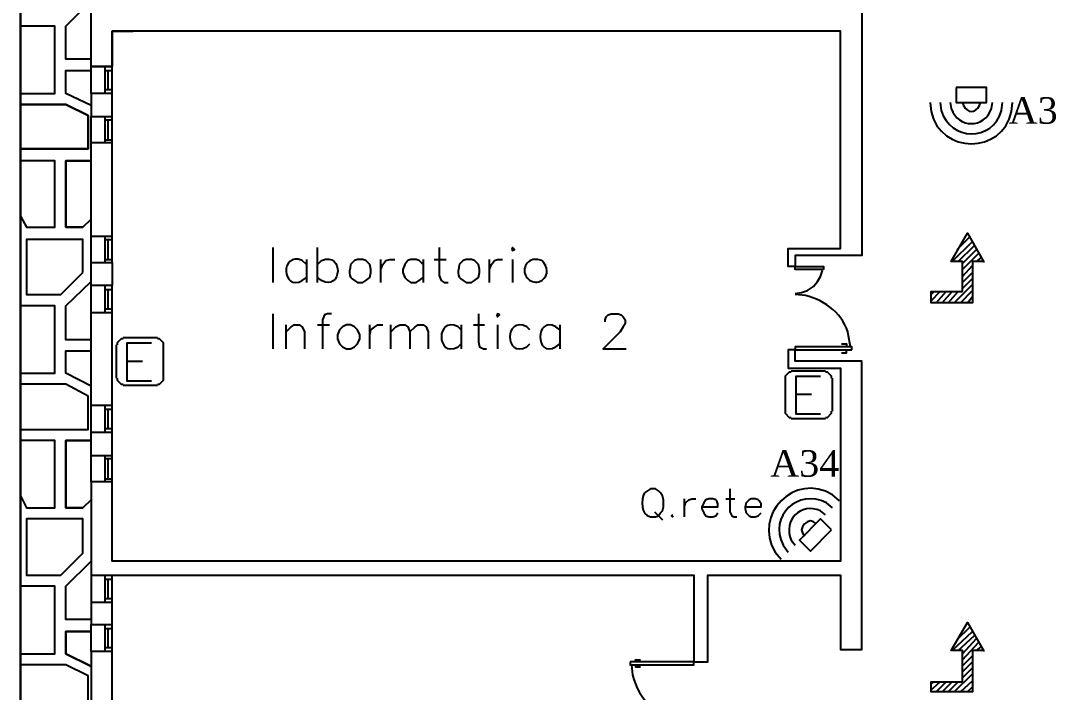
# Model space of a CAD drawing. Header units: millimetres. Extents: x 2592 to 5194, y 1172 to 2359.
# Drawn here: x 2597.704 to 2598.557, y 1178.032 to 1178.589 of the extents above; entities that cross this region are included whole.
import ezdxf

# ---------------------------------------------------------------- set-up
doc = ezdxf.new("R2010")
doc.units = ezdxf.units.MM
doc.layers.add('PDF _Geometria', color=7, linetype='Continuous')
doc.layers.add('PDF _Testo', color=7, linetype='Continuous')
doc.styles.add('PDF Times New Roman', font='times.ttf')

msp = doc.modelspace()

# ---------------------------------------------------------------- linework, layer by layer
at = {"layer": 'PDF _Geometria', "color": 8, "lineweight": 25, "true_color": 0x808080}
for points in [[(2597.82775, 1180.48904), (2597.70358, 1180.48904), (2597.70358, 1175.43154), (2598.30192, 1175.43154)], [(2597.76192, 1178.55654), (2597.74108, 1178.55654), (2597.74108, 1178.58404), (2597.76442, 1178.60738), (2597.77192, 1178.59988)], [(2597.70358, 1178.52821), (2597.73192, 1178.52821), (2597.73192, 1178.58404), (2597.70358, 1178.58404)], [(2597.76192, 1178.51821), (2597.74108, 1178.52821), (2597.74108, 1178.54738), (2597.76192, 1178.54738)], [(2597.70358, 1178.48238), (2597.75942, 1178.48238), (2597.75942, 1178.50988), (2597.74108, 1178.51904), (2597.70358, 1178.51904)], [(2597.70358, 1178.42654), (2597.70858, 1178.41738), (2597.73192, 1178.41738), (2597.73192, 1178.47238), (2597.70358, 1178.47238)], [(2597.76192, 1178.42404), (2597.75525, 1178.41738), (2597.74108, 1178.41738), (2597.74108, 1178.47238), (2597.76192, 1178.47238)], [(2597.76192, 1178.32404), (2597.74108, 1178.32404), (2597.74108, 1178.35238), (2597.76192, 1178.37238)], [(2597.70358, 1178.29654), (2597.73192, 1178.29654), (2597.73192, 1178.35238), (2597.70358, 1178.35238)], [(2597.76192, 1178.28571), (2597.74108, 1178.29654), (2597.74108, 1178.31488), (2597.76192, 1178.31488)], [(2597.70358, 1178.24988), (2597.75942, 1178.24988), (2597.75942, 1178.27738), (2597.74108, 1178.28738), (2597.70358, 1178.28738)], [(2597.70358, 1178.19488), (2597.70858, 1178.18488), (2597.73192, 1178.18488), (2597.73192, 1178.24071), (2597.70358, 1178.24071)], [(2597.76192, 1178.19154), (2597.75525, 1178.18488), (2597.74108, 1178.18488), (2597.74108, 1178.24071), (2597.76192, 1178.24071)], [(2597.76192, 1178.09238), (2597.74108, 1178.09238), (2597.74108, 1178.11988), (2597.76192, 1178.14071)], [(2597.70358, 1178.06404), (2597.73192, 1178.06404), (2597.73192, 1178.11988), (2597.70358, 1178.11988)], [(2597.76192, 1178.05404), (2597.76108, 1178.05404), (2597.74108, 1178.06404), (2597.74108, 1178.08238), (2597.76192, 1178.08238)], [(2597.70358, 1178.01738), (2597.75942, 1178.01738), (2597.75942, 1178.04571), (2597.74108, 1178.05488), (2597.70358, 1178.05488)]]:
    msp.add_lwpolyline(points, dxfattribs=at)
at = {"layer": 'PDF _Geometria', "color": 253, "lineweight": 25, "true_color": 0x999999}
for points in [[(2598.30192, 1175.24488), (2598.32192, 1175.24488), (2598.32192, 1175.19904), (2598.30775, 1175.19904), (2598.30192, 1175.20154), (2598.30192, 1175.43154), (2597.70358, 1175.43154), (2597.70358, 1179.37654)], [(2597.76192, 1178.55654), (2597.74108, 1178.55654), (2597.74108, 1178.58404), (2597.76442, 1178.60738)], [(2597.70358, 1178.52821), (2597.73192, 1178.52821), (2597.73192, 1178.58404), (2597.70358, 1178.58404)], [(2597.76192, 1178.51821), (2597.74108, 1178.52821), (2597.74108, 1178.54738), (2597.76192, 1178.54738)], [(2597.70358, 1178.51904), (2597.74108, 1178.51904), (2597.75942, 1178.50988), (2597.75942, 1178.48238), (2597.70358, 1178.48238)], [(2597.70358, 1178.42654), (2597.70858, 1178.41738), (2597.73192, 1178.41738), (2597.73192, 1178.47238), (2597.70358, 1178.47238)], [(2597.76192, 1178.47238), (2597.74108, 1178.47238), (2597.74108, 1178.41738), (2597.75525, 1178.41738), (2597.76192, 1178.42404)], [(2597.76192, 1178.32404), (2597.74108, 1178.32404), (2597.74108, 1178.35238), (2597.76192, 1178.37238)], [(2597.70358, 1178.29654), (2597.73192, 1178.29654), (2597.73192, 1178.35238), (2597.70358, 1178.35238)], [(2597.76192, 1178.28571), (2597.74108, 1178.29654), (2597.74108, 1178.31488), (2597.76192, 1178.31488)], [(2597.70358, 1178.24988), (2597.75942, 1178.24988), (2597.75942, 1178.27738), (2597.74108, 1178.28738), (2597.70358, 1178.28738)], [(2597.70358, 1178.19488), (2597.70858, 1178.18488), (2597.73192, 1178.18488), (2597.73192, 1178.24071), (2597.70358, 1178.24071)], [(2597.76192, 1178.24071), (2597.74108, 1178.24071), (2597.74108, 1178.18488), (2597.75525, 1178.18488), (2597.76192, 1178.19154)], [(2597.76192, 1178.09238), (2597.74108, 1178.09238), (2597.74108, 1178.11988), (2597.76192, 1178.14071)], [(2597.70358, 1178.06404), (2597.73192, 1178.06404), (2597.73192, 1178.11988), (2597.70358, 1178.11988)], [(2597.76192, 1178.08238), (2597.74108, 1178.08238), (2597.74108, 1178.06404), (2597.76108, 1178.05404), (2597.76192, 1178.05404)], [(2597.70358, 1178.01738), (2597.75942, 1178.01738), (2597.75942, 1178.04571), (2597.74108, 1178.05488), (2597.70358, 1178.05488)]]:
    msp.add_lwpolyline(points, dxfattribs=at)
at = {"layer": 'PDF _Geometria', "color": 253, "lineweight": 0, "true_color": 0x999999}
msp.add_lwpolyline([(2597.70358, 1179.37654), (2597.70358, 1178.05404), (2597.70358, 1176.19821), (2597.70358, 1175.43154), (2598.30192, 1175.43154), (2598.30192, 1175.20154), (2597.70358, 1175.20154), (2597.70358, 1173.16404), (2598.14692, 1173.16404), (2598.14692, 1172.93154), (2598.84358, 1172.93154), (2598.84358, 1173.16404)], dxfattribs=at)
at = {"layer": 'PDF _Geometria', "color": 8, "lineweight": 0, "true_color": 0x808080}
msp.add_lwpolyline([(2597.70358, 1179.37654), (2597.70358, 1176.19821), (2597.70358, 1175.43154), (2598.30192, 1175.43154)], dxfattribs=at)
at = {"layer": 'PDF _Geometria', "lineweight": 25}
for points in [[(2598.40025, 1178.61988), (2598.40025, 1178.39404), (2598.34525, 1178.39404), (2598.34525, 1178.38488), (2598.33942, 1178.38488), (2598.33942, 1178.39988), (2598.38275, 1178.39988), (2598.38275, 1178.57988), (2597.84608, 1178.57988), (2597.77942, 1178.57988), (2597.79692, 1178.57988)], [(2597.76192, 1178.52821), (2597.76192, 1178.50904), (2597.77942, 1178.50904), (2597.77942, 1178.52821), (2597.76192, 1178.52821), (2597.76192, 1178.55071), (2597.76192, 1178.59654)], [(2597.76192, 1178.55071), (2597.77942, 1178.55071), (2597.76192, 1178.55071)], [(2597.76192, 1178.38821), (2597.76192, 1178.40988), (2597.77942, 1178.40988), (2597.77942, 1178.48738), (2597.76192, 1178.48738), (2597.76192, 1178.50904)], [(2597.76192, 1178.40988), (2597.76192, 1178.48738)], [(2597.91275, 1178.37154), (2597.91275, 1178.40071)], [(2597.94942, 1178.37154), (2597.94942, 1178.40071)], [(2598.05025, 1178.40071), (2598.05025, 1178.37738), (2598.05192, 1178.37321), (2598.05442, 1178.37154), (2598.05775, 1178.37154)], [(2597.94025, 1178.38654), (2597.93692, 1178.38988)], [(2597.94025, 1178.39071), (2597.94025, 1178.37154)], [(2597.94942, 1178.38654), (2597.95275, 1178.38988)], [(2597.98275, 1178.37154), (2597.98692, 1178.37154), (2597.98942, 1178.37321), (2597.99275, 1178.37571), (2597.99358, 1178.37988), (2597.99358, 1178.38238), (2597.99275, 1178.38654), (2597.98942, 1178.38988), (2597.98692, 1178.39071), (2597.98275, 1178.39071), (2597.98025, 1178.38988), (2597.97692, 1178.38654)], [(2598.00192, 1178.37154), (2598.00192, 1178.39071)], [(2598.00192, 1178.38238), (2598.00358, 1178.38654), (2598.00608, 1178.38988), (2598.00942, 1178.39071), (2598.01358, 1178.39071)], [(2598.03692, 1178.38654), (2598.03358, 1178.38988), (2598.03108, 1178.39071), (2598.02692, 1178.39071), (2598.02442, 1178.38988), (2598.02192, 1178.38654), (2598.02025, 1178.38238), (2598.02025, 1178.37988), (2598.02192, 1178.37571), (2598.02442, 1178.37321), (2598.02692, 1178.37154), (2598.03108, 1178.37154), (2598.03358, 1178.37321), (2598.03692, 1178.37571)], [(2598.03692, 1178.39071), (2598.03692, 1178.37154)], [(2598.04608, 1178.39071), (2598.05608, 1178.39071)], [(2598.07275, 1178.37154), (2598.07692, 1178.37154), (2598.07942, 1178.37321), (2598.08275, 1178.37571), (2598.08358, 1178.37988), (2598.08358, 1178.38238), (2598.08275, 1178.38654), (2598.07942, 1178.38988), (2598.07692, 1178.39071), (2598.07275, 1178.39071), (2598.07025, 1178.38988), (2598.06692, 1178.38654)], [(2598.09192, 1178.37154), (2598.09192, 1178.39071)], [(2598.09192, 1178.38238), (2598.09358, 1178.38654), (2598.09608, 1178.38988), (2598.09858, 1178.39071), (2598.10275, 1178.39071)], [(2598.11108, 1178.39071), (2598.11108, 1178.37154)], [(2597.76192, 1178.20654), (2597.76192, 1178.24738), (2597.76192, 1178.26988), (2597.77942, 1178.26988), (2597.77942, 1178.34654), (2597.76192, 1178.34654), (2597.76192, 1178.38821), (2597.77942, 1178.38821), (2597.77942, 1178.36904), (2597.76192, 1178.36904)], [(2597.93692, 1178.37321), (2597.94025, 1178.37571)], [(2597.95275, 1178.37321), (2597.94942, 1178.37571)], [(2597.76192, 1178.26988), (2597.76192, 1178.34654)], [(2597.91275, 1178.31654), (2597.91275, 1178.34571)], [(2597.96108, 1178.34571), (2597.95775, 1178.34571), (2597.95525, 1178.34488), (2597.95358, 1178.34071), (2597.95358, 1178.31654)], [(2598.08275, 1178.34571), (2598.08275, 1178.32238), (2598.08358, 1178.31821), (2598.08692, 1178.31654), (2598.08942, 1178.31654)], [(2598.18775, 1178.33904), (2598.18775, 1178.34071), (2598.18858, 1178.34321), (2598.19025, 1178.34488), (2598.19275, 1178.34571), (2598.19858, 1178.34571), (2598.20108, 1178.34488), (2598.20275, 1178.34321), (2598.20442, 1178.34071), (2598.20442, 1178.33738), (2598.20275, 1178.33488), (2598.20025, 1178.33071), (2598.18608, 1178.31654), (2598.20525, 1178.31654)], [(2597.92358, 1178.31654), (2597.92358, 1178.33654)], [(2597.92358, 1178.33071), (2597.92775, 1178.33488), (2597.93025, 1178.33654), (2597.93442, 1178.33654), (2597.93692, 1178.33488), (2597.93858, 1178.33071), (2597.93858, 1178.31654)], [(2597.94942, 1178.33654), (2597.95942, 1178.33654)], [(2597.99275, 1178.31654), (2597.99275, 1178.33654)], [(2597.99275, 1178.32821), (2597.99358, 1178.33238), (2597.99692, 1178.33488), (2597.99942, 1178.33654), (2598.00358, 1178.33654)], [(2598.01025, 1178.31654), (2598.01025, 1178.33654)], [(2598.01025, 1178.33071), (2598.01442, 1178.33488), (2598.01775, 1178.33654), (2598.02192, 1178.33654), (2598.02442, 1178.33488), (2598.02608, 1178.33071), (2598.02608, 1178.31654)], [(2598.02608, 1178.33071), (2598.03025, 1178.33488), (2598.03275, 1178.33654), (2598.03692, 1178.33654), (2598.03942, 1178.33488), (2598.04108, 1178.33071), (2598.04108, 1178.31654)], [(2598.06858, 1178.33238), (2598.06608, 1178.33488)], [(2598.06858, 1178.33654), (2598.06858, 1178.31654)], [(2598.07858, 1178.33654), (2598.08775, 1178.33654)], [(2598.09858, 1178.33654), (2598.09858, 1178.31654)], [(2598.12525, 1178.33238), (2598.12275, 1178.33488)], [(2598.15025, 1178.33238), (2598.14692, 1178.33488)], [(2598.15025, 1178.33654), (2598.15025, 1178.31654)], [(2597.78858, 1178.32488), (2597.78692, 1178.32488), (2597.78358, 1178.32154), (2597.78358, 1178.31988)], [(2597.81692, 1178.32571), (2597.78858, 1178.32571)], [(2597.81192, 1178.28988), (2597.79192, 1178.28988), (2597.79192, 1178.32154), (2597.81192, 1178.32154)], [(2597.81692, 1178.28738), (2597.81858, 1178.28738), (2597.82192, 1178.29071), (2597.82192, 1178.29238), (2597.82192, 1178.31988), (2597.82192, 1178.32154), (2597.81858, 1178.32488), (2597.81692, 1178.32488)], [(2598.06608, 1178.31821), (2598.06858, 1178.32071)], [(2598.12275, 1178.31821), (2598.12525, 1178.32071)], [(2598.14692, 1178.31821), (2598.15025, 1178.32071)], [(2597.76192, 1178.12904), (2597.77942, 1178.12904), (2598.26108, 1178.12904), (2598.26108, 1178.05738), (2598.27275, 1178.05738), (2598.27275, 1178.12904), (2598.38275, 1178.12904), (2598.38275, 1178.06738), (2598.40025, 1178.06738), (2598.40025, 1178.30654), (2598.34525, 1178.30654), (2598.34525, 1178.31571), (2598.33942, 1178.31571), (2598.33942, 1178.30071), (2598.38275, 1178.30071), (2598.38275, 1178.14071), (2597.77942, 1178.14071), (2597.77942, 1178.20654), (2597.76192, 1178.20654), (2597.76192, 1178.12904), (2597.76192, 1178.10654), (2597.76192, 1178.08821), (2597.77942, 1178.08821), (2597.77942, 1178.10654), (2597.76192, 1178.10654)], [(2597.78275, 1178.31988), (2597.78275, 1178.29238)], [(2597.79192, 1178.30654), (2597.80442, 1178.30654)], [(2598.34192, 1178.29738), (2598.34025, 1178.29738), (2598.33692, 1178.29404), (2598.33692, 1178.29238), (2598.33692, 1178.26488), (2598.33692, 1178.26321), (2598.34025, 1178.25988), (2598.34192, 1178.25988)], [(2598.37025, 1178.29821), (2598.34192, 1178.29821)], [(2598.37525, 1178.29238), (2598.37525, 1178.29404), (2598.37192, 1178.29738), (2598.37025, 1178.29738)], [(2597.78358, 1178.29238), (2597.78358, 1178.29071), (2597.78692, 1178.28738), (2597.78858, 1178.28738)], [(2597.78858, 1178.28654), (2597.81692, 1178.28654)], [(2598.36608, 1178.26238), (2598.34608, 1178.26238), (2598.34608, 1178.29404), (2598.36608, 1178.29404)], [(2598.37608, 1178.26488), (2598.37608, 1178.29238)], [(2598.34608, 1178.27904), (2598.35858, 1178.27904)], [(2598.37025, 1178.25988), (2598.37192, 1178.25988), (2598.37525, 1178.26321), (2598.37525, 1178.26488)], [(2598.34192, 1178.25904), (2598.37025, 1178.25904)], [(2597.76192, 1178.22821), (2597.77942, 1178.22821), (2597.77942, 1178.24738), (2597.76192, 1178.24738)], [(2598.22525, 1178.17738), (2598.22942, 1178.17738), (2598.23192, 1178.17821), (2598.23358, 1178.18071), (2598.23525, 1178.18238), (2598.23608, 1178.18571), (2598.23608, 1178.19154), (2598.23525, 1178.19488), (2598.23358, 1178.19738), (2598.23192, 1178.19904), (2598.22942, 1178.20071), (2598.22525, 1178.20071), (2598.22025, 1178.19738)], [(2598.29108, 1178.20071), (2598.29108, 1178.18154), (2598.29275, 1178.17821), (2598.29442, 1178.17738), (2598.29692, 1178.17738)], [(2598.25358, 1178.17738), (2598.25358, 1178.19238)], [(2598.25358, 1178.18571), (2598.25442, 1178.18904), (2598.25692, 1178.19154), (2598.25942, 1178.19238), (2598.26275, 1178.19238)], [(2598.26775, 1178.18571), (2598.28108, 1178.18571), (2598.28108, 1178.18821), (2598.28025, 1178.19071), (2598.27942, 1178.19154), (2598.27692, 1178.19238), (2598.27358, 1178.19238), (2598.27108, 1178.19154), (2598.26942, 1178.18904), (2598.26775, 1178.18571), (2598.26775, 1178.18404), (2598.26942, 1178.18071), (2598.27108, 1178.17821), (2598.27358, 1178.17738), (2598.27692, 1178.17738), (2598.27942, 1178.17821), (2598.28108, 1178.18071)], [(2598.28775, 1178.19238), (2598.29525, 1178.19238)], [(2598.30358, 1178.18571), (2598.31692, 1178.18571), (2598.31692, 1178.18821), (2598.31525, 1178.19071), (2598.31442, 1178.19154), (2598.31192, 1178.19238), (2598.30858, 1178.19238), (2598.30692, 1178.19154), (2598.30442, 1178.18904), (2598.30358, 1178.18571), (2598.30358, 1178.18404), (2598.30442, 1178.18071), (2598.30692, 1178.17821), (2598.30858, 1178.17738), (2598.31192, 1178.17738), (2598.31442, 1178.17821), (2598.31692, 1178.18071)], [(2598.22858, 1178.18154), (2598.23525, 1178.17488)], [(2598.24358, 1178.17904), (2598.24275, 1178.17821), (2598.24358, 1178.17738), (2598.24442, 1178.17821)], [(2597.76192, 1178.06571), (2597.76192, 1178.08821)], [(2597.76192, 1177.96654), (2597.76192, 1177.98821), (2597.77942, 1177.98821), (2597.77942, 1178.06571), (2597.76192, 1178.06571), (2597.76192, 1177.98821)]]:
    msp.add_lwpolyline(points, dxfattribs=at)
at = {"layer": 'PDF _Geometria', "lineweight": 0}
msp.add_lwpolyline([(2597.76192, 1177.94738), (2597.76192, 1178.06571), (2597.76192, 1178.08821), (2597.76192, 1178.12904), (2597.76192, 1178.20654), (2597.76192, 1178.26988), (2597.76192, 1178.34654), (2597.76192, 1178.40988), (2597.76192, 1178.48738), (2597.76192, 1178.50904), (2597.76192, 1178.52821), (2597.76192, 1178.55071), (2597.76192, 1178.59654)], dxfattribs=at)
at = {"layer": 'PDF _Geometria', "lineweight": 25}
for points in [[(2597.77942, 1178.57988), (2597.77942, 1178.55071)], [(2598.11025, 1178.39904), (2598.11108, 1178.39821), (2598.11275, 1178.39904), (2598.11108, 1178.40071)], [(2598.09775, 1178.34488), (2598.09858, 1178.34321), (2598.10025, 1178.34488), (2598.09858, 1178.34571)], [(2597.97358, 1178.33654), (2597.97025, 1178.33488), (2597.96775, 1178.33238), (2597.96608, 1178.32821), (2597.96608, 1178.32488), (2597.96775, 1178.32071), (2597.97025, 1178.31821), (2597.97358, 1178.31654), (2597.97692, 1178.31654), (2597.98025, 1178.31821), (2597.98275, 1178.32071), (2597.98442, 1178.32488), (2597.98442, 1178.32821), (2597.98275, 1178.33238), (2597.98025, 1178.33488), (2597.97692, 1178.33654)]]:
    msp.add_lwpolyline(points, close=True, dxfattribs=at)
at = {"layer": 'PDF _Geometria', "color": 4, "lineweight": 25}
for points in [[(2597.77358, 1178.52821), (2597.77358, 1178.55071)], [(2597.77942, 1178.52821), (2597.77942, 1178.55071)], [(2597.77358, 1178.54738), (2597.77942, 1178.54738)], [(2597.77608, 1178.53154), (2597.77608, 1178.54738)], [(2597.77358, 1178.53154), (2597.77942, 1178.53154)], [(2597.77358, 1178.48738), (2597.77358, 1178.50904)], [(2597.77942, 1178.48738), (2597.77942, 1178.50904)], [(2597.77358, 1178.50654), (2597.77942, 1178.50654)], [(2597.77608, 1178.48988), (2597.77608, 1178.50654)], [(2597.77358, 1178.48988), (2597.77942, 1178.48988)], [(2597.77358, 1178.38821), (2597.77358, 1178.40988)], [(2597.77358, 1178.40738), (2597.77942, 1178.40738)], [(2597.77608, 1178.39071), (2597.77608, 1178.40738)], [(2597.77942, 1178.38821), (2597.77942, 1178.40988)], [(2597.77358, 1178.39071), (2597.77942, 1178.39071)], [(2598.34525, 1178.36238), (2598.35025, 1178.36321), (2598.35525, 1178.36488), (2598.36025, 1178.36821), (2598.36358, 1178.37238), (2598.36608, 1178.37654), (2598.36775, 1178.38154)], [(2597.77358, 1178.34654), (2597.77358, 1178.36904)], [(2597.77358, 1178.36571), (2597.77942, 1178.36571)], [(2597.77608, 1178.34988), (2597.77608, 1178.36571)], [(2597.77942, 1178.34654), (2597.77942, 1178.36904)], [(2598.35358, 1178.36071), (2598.34525, 1178.36154)], [(2597.77358, 1178.34988), (2597.77942, 1178.34988)], [(2598.38358, 1178.32071), (2598.38775, 1178.32071), (2598.38775, 1178.31821)], [(2598.39108, 1178.31821), (2598.38942, 1178.32738)], [(2598.38358, 1178.31321), (2598.38775, 1178.31321), (2598.38775, 1178.31571)], [(2597.77358, 1178.24738), (2597.77358, 1178.26988)], [(2597.77942, 1178.24738), (2597.77942, 1178.26988)], [(2597.77358, 1178.26654), (2597.77942, 1178.26654)], [(2597.77608, 1178.25071), (2597.77608, 1178.26654)], [(2597.77358, 1178.25071), (2597.77942, 1178.25071)], [(2597.77358, 1178.20654), (2597.77358, 1178.22821)], [(2597.77942, 1178.20654), (2597.77942, 1178.22821)], [(2597.77358, 1178.22571), (2597.77942, 1178.22571)], [(2597.77608, 1178.20904), (2597.77608, 1178.22571)], [(2597.77358, 1178.20904), (2597.77942, 1178.20904)], [(2597.77358, 1178.10654), (2597.77358, 1178.12904)], [(2597.77358, 1178.12571), (2597.77942, 1178.12571)], [(2597.77608, 1178.10988), (2597.77608, 1178.12571)], [(2597.77942, 1178.10654), (2597.77942, 1178.12904)], [(2597.77358, 1178.10988), (2597.77942, 1178.10988)], [(2597.77358, 1178.06571), (2597.77358, 1178.08821)], [(2597.77358, 1178.08488), (2597.77942, 1178.08488)], [(2597.77608, 1178.06904), (2597.77608, 1178.08488)], [(2597.77942, 1178.06571), (2597.77942, 1178.08821)], [(2597.77358, 1178.06904), (2597.77942, 1178.06904)], [(2598.21275, 1178.05738), (2598.21275, 1178.05904), (2598.21692, 1178.05904)], [(2598.20942, 1178.05488), (2598.21025, 1178.04654)], [(2598.21275, 1178.05488), (2598.21275, 1178.05321), (2598.21692, 1178.05321)]]:
    msp.add_lwpolyline(points, dxfattribs=at)
at = {"layer": 'PDF _Geometria', "color": 6, "lineweight": 25}
for points in [[(2598.47858, 1178.53321), (2598.47858, 1178.52071), (2598.50358, 1178.52071), (2598.50358, 1178.53321)], [(2598.37525, 1178.16654), (2598.36608, 1178.17571), (2598.34858, 1178.15821), (2598.35775, 1178.14904)]]:
    msp.add_lwpolyline(points, close=True, dxfattribs=at)
for points in [[(2598.45692, 1178.52071), (2598.45775, 1178.51321)], [(2598.46525, 1178.52071), (2598.46608, 1178.51404)], [(2598.47358, 1178.52071), (2598.47442, 1178.51571)], [(2598.48358, 1178.52071), (2598.48442, 1178.51821)], [(2598.49775, 1178.51821), (2598.49858, 1178.52071)], [(2598.50775, 1178.51571), (2598.50858, 1178.52071)], [(2598.51608, 1178.51404), (2598.51692, 1178.52071)], [(2598.52442, 1178.51321), (2598.52525, 1178.52071)], [(2598.38192, 1178.19071), (2598.37608, 1178.19571)], [(2598.37608, 1178.18488), (2598.37108, 1178.18904)], [(2598.37025, 1178.17904), (2598.36608, 1178.18238)], [(2598.36275, 1178.17154), (2598.36025, 1178.17321), (2598.35775, 1178.17404), (2598.35525, 1178.17321), (2598.35275, 1178.17154), (2598.35108, 1178.16904), (2598.35025, 1178.16654), (2598.35108, 1178.16404), (2598.35275, 1178.16154)], [(2598.34192, 1178.15821), (2598.34525, 1178.15404)], [(2598.33525, 1178.15404), (2598.33942, 1178.14821)], [(2598.32858, 1178.14821), (2598.33358, 1178.14238)]]:
    msp.add_lwpolyline(points, dxfattribs=at)
at = {"layer": 'PDF _Geometria', "color": 253, "lineweight": 25, "true_color": 0x999999}
for points in [[(2597.75525, 1178.37988), (2597.75525, 1178.40738), (2597.70858, 1178.40738), (2597.70858, 1178.36154), (2597.73692, 1178.36154)], [(2597.70858, 1178.12904), (2597.73692, 1178.12904), (2597.75525, 1178.14738), (2597.75525, 1178.17571), (2597.70858, 1178.17571)]]:
    msp.add_lwpolyline(points, close=True, dxfattribs=at)
at = {"layer": 'PDF _Geometria', "color": 8, "lineweight": 25, "true_color": 0x808080}
for points in [[(2597.75525, 1178.37988), (2597.75525, 1178.40738), (2597.70858, 1178.40738), (2597.70858, 1178.36154), (2597.73692, 1178.36154)], [(2597.75525, 1178.14738), (2597.75525, 1178.17571), (2597.70858, 1178.17571), (2597.70858, 1178.12904), (2597.73692, 1178.12904)]]:
    msp.add_lwpolyline(points, close=True, dxfattribs=at)
at = {"layer": 'PDF _Geometria', "color": 3, "lineweight": 25}
for points in [[(2598.48358, 1178.36404), (2598.48358, 1178.38904), (2598.47442, 1178.38904), (2598.48775, 1178.41238), (2598.50108, 1178.38904), (2598.49192, 1178.38904), (2598.49192, 1178.35488), (2598.45775, 1178.35488), (2598.45775, 1178.36404)], [(2598.48358, 1178.04071), (2598.48358, 1178.06654), (2598.47442, 1178.06654), (2598.48775, 1178.08988), (2598.50108, 1178.06654), (2598.49192, 1178.06654), (2598.49192, 1178.03238), (2598.45775, 1178.03238), (2598.45775, 1178.04071)]]:
    msp.add_lwpolyline(points, close=True, dxfattribs=at)
for points in [[(2598.47525, 1178.38904), (2598.49192, 1178.40571)], [(2598.47942, 1178.39904), (2598.48942, 1178.40904)], [(2598.48692, 1178.41071), (2598.48775, 1178.41238)], [(2598.48025, 1178.38904), (2598.49358, 1178.40238)], [(2598.48358, 1178.38738), (2598.49525, 1178.39904)], [(2598.48358, 1178.38238), (2598.49692, 1178.39571)], [(2598.49525, 1178.38904), (2598.49942, 1178.39238)], [(2598.50108, 1178.38904), (2598.50192, 1178.38904)], [(2598.48358, 1178.37654), (2598.49192, 1178.38571)], [(2598.48358, 1178.37154), (2598.49192, 1178.37988)], [(2598.48358, 1178.36654), (2598.49192, 1178.37488)], [(2598.45775, 1178.36154), (2598.46025, 1178.36404)], [(2598.45775, 1178.35654), (2598.46525, 1178.36404)], [(2598.46192, 1178.35488), (2598.47025, 1178.36404)], [(2598.46692, 1178.35488), (2598.47525, 1178.36404)], [(2598.47192, 1178.35488), (2598.48025, 1178.36404)], [(2598.47692, 1178.35488), (2598.49192, 1178.36988)], [(2598.48192, 1178.35488), (2598.49192, 1178.36488)], [(2598.48775, 1178.35488), (2598.49192, 1178.35988)], [(2598.47525, 1178.06654), (2598.49192, 1178.08238)], [(2598.47942, 1178.07571), (2598.48942, 1178.08571)], [(2598.48692, 1178.08821), (2598.48775, 1178.08904)], [(2598.48025, 1178.06654), (2598.49358, 1178.07904)], [(2598.48358, 1178.06404), (2598.49525, 1178.07654)], [(2598.48358, 1178.05904), (2598.49692, 1178.07321)], [(2598.49525, 1178.06654), (2598.49942, 1178.06988)], [(2598.50108, 1178.06654), (2598.50192, 1178.06654)], [(2598.48358, 1178.05404), (2598.49192, 1178.06238)], [(2598.48358, 1178.04904), (2598.49192, 1178.05738)], [(2598.47692, 1178.03238), (2598.49192, 1178.04738)], [(2598.48358, 1178.04404), (2598.49192, 1178.05238)], [(2598.45775, 1178.03904), (2598.46025, 1178.04071)], [(2598.45775, 1178.03404), (2598.46525, 1178.04071)], [(2598.46192, 1178.03238), (2598.47025, 1178.04071)], [(2598.46692, 1178.03238), (2598.47525, 1178.04071)], [(2598.47192, 1178.03238), (2598.48025, 1178.04071)], [(2598.48192, 1178.03238), (2598.49192, 1178.04154)], [(2598.48775, 1178.03238), (2598.49192, 1178.03654)]]:
    msp.add_lwpolyline(points, dxfattribs=at)
at = {"layer": 'PDF _Geometria', "lineweight": 25}
msp.add_lwpolyline([(2598.13525, 1178.38988), (2598.13192, 1178.39071), (2598.12775, 1178.39071, 1.118564), (2598.13525, 1178.37321)], format="xyb", dxfattribs=at)
at = {"layer": 'PDF _Geometria', "color": 4, "lineweight": 25}
for points in [[(2598.36858, 1178.38238), (2598.34525, 1178.38238), (2598.34525, 1178.38488), (2598.36858, 1178.38488)], [(2598.39192, 1178.31571), (2598.39192, 1178.31821), (2598.34525, 1178.31821), (2598.34525, 1178.31571)], [(2598.20858, 1178.05738), (2598.20858, 1178.05488), (2598.26108, 1178.05488), (2598.26108, 1178.05738)]]:
    msp.add_lwpolyline(points, close=True, dxfattribs=at)
at = {"layer": 'PDF _Geometria', "color": 6, "lineweight": 25}
for points in [[(2598.48442, 1178.51821), (2598.48783, 1178.51174), (2598.49433, 1178.51174), (2598.49775, 1178.51821)], [(2598.45775, 1178.51321), (2598.46578, 1178.47771), (2598.51639, 1178.47771), (2598.52442, 1178.51321)], [(2598.46608, 1178.51404), (2598.47353, 1178.48875), (2598.50876, 1178.48818), (2598.51608, 1178.51404)], [(2598.47442, 1178.51571), (2598.48022, 1178.49913), (2598.50194, 1178.49913), (2598.50775, 1178.51571)], [(2598.37608, 1178.19571), (2598.34489, 1178.21475), (2598.30954, 1178.17941), (2598.32858, 1178.14821)], [(2598.37108, 1178.18904), (2598.34763, 1178.20116), (2598.32261, 1178.17803), (2598.33525, 1178.15404)], [(2598.36608, 1178.18238), (2598.34978, 1178.18964), (2598.33465, 1178.17452), (2598.34192, 1178.15821)]]:
    msp.add_open_spline(points, degree=3, dxfattribs=at)
at = {"layer": 'PDF _Geometria', "lineweight": 25}
for points in [[(2597.93692, 1178.38988), (2597.91781, 1178.39728), (2597.92018, 1178.36404), (2597.93692, 1178.37321)], [(2597.95275, 1178.38988), (2597.97186, 1178.39728), (2597.96949, 1178.36404), (2597.95275, 1178.37321)], [(2598.13525, 1178.37321), (2598.14163, 1178.37822), (2598.14019, 1178.38449), (2598.13525, 1178.38988)], [(2597.97692, 1178.38654), (2597.97551, 1178.37791), (2597.97431, 1178.37624), (2597.98275, 1178.37154)], [(2598.06692, 1178.38654), (2598.06551, 1178.37791), (2598.06431, 1178.37624), (2598.07275, 1178.37154)], [(2598.06608, 1178.33488), (2598.0474, 1178.34449), (2598.0474, 1178.3086), (2598.06608, 1178.31821)], [(2598.12275, 1178.33488), (2598.10407, 1178.34449), (2598.10407, 1178.3086), (2598.12275, 1178.31821)], [(2598.14692, 1178.33488), (2598.1295, 1178.34447), (2598.1295, 1178.30861), (2598.14692, 1178.31821)], [(2598.22025, 1178.19738), (2598.21758, 1178.19149), (2598.21675, 1178.17891), (2598.22525, 1178.17738)]]:
    msp.add_open_spline(points, degree=3, dxfattribs=at)
at = {"layer": 'PDF _Geometria', "color": 4, "lineweight": 25}
for points in [[(2598.38942, 1178.32738), (2598.38592, 1178.34489), (2598.37028, 1178.35692), (2598.35358, 1178.36071)], [(2598.21025, 1178.04654), (2598.21556, 1178.02593), (2598.23182, 1178.00884), (2598.25358, 1178.00654)]]:
    msp.add_open_spline(points, degree=3, dxfattribs=at)

# ---------------------------------------------------------------- texts
at = {"layer": 'PDF _Testo', "color": 6, "char_height": 0.02201, "attachment_point": 7, "style": 'PDF Times New Roman'}
for s, insert in [('A35', (2598.52192, 1178.50283)), ('A34', (2598.32442, 1178.21033))]:
    msp.add_mtext(s, dxfattribs=dict(at, insert=insert))

doc.saveas('drawing.dxf')
